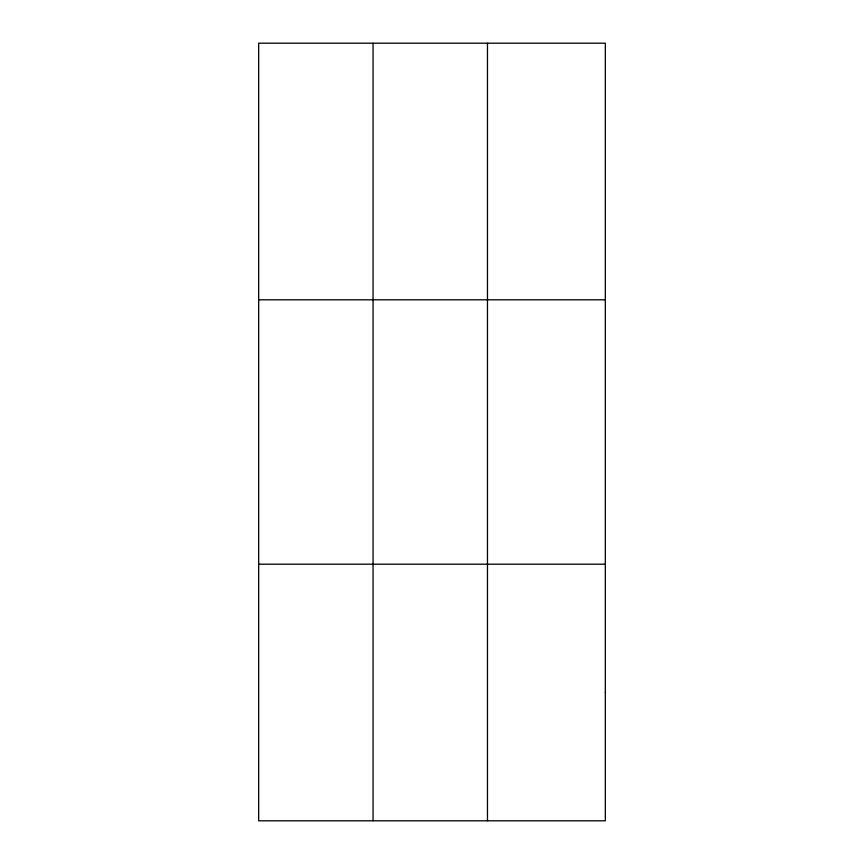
<?xml version="1.0" encoding="UTF-8"?>
<svg xmlns="http://www.w3.org/2000/svg" width="864" height="864" viewBox="0 0 864 864"><rect width="100%" height="100%" fill="white"/><g stroke="black" fill="none" stroke-linecap="round" stroke-linejoin="round"><path stroke-width="1.3" d="M373.064 820.8L373.064 43.2M487.469 820.8L487.469 43.2M258.671 299.808L605.329 299.808M258.671 564.192L605.329 564.192M605.329 692.496L605.329 820.8L258.671 820.8L258.671 43.2L605.329 43.2L605.329 692.496"/></g></svg>
